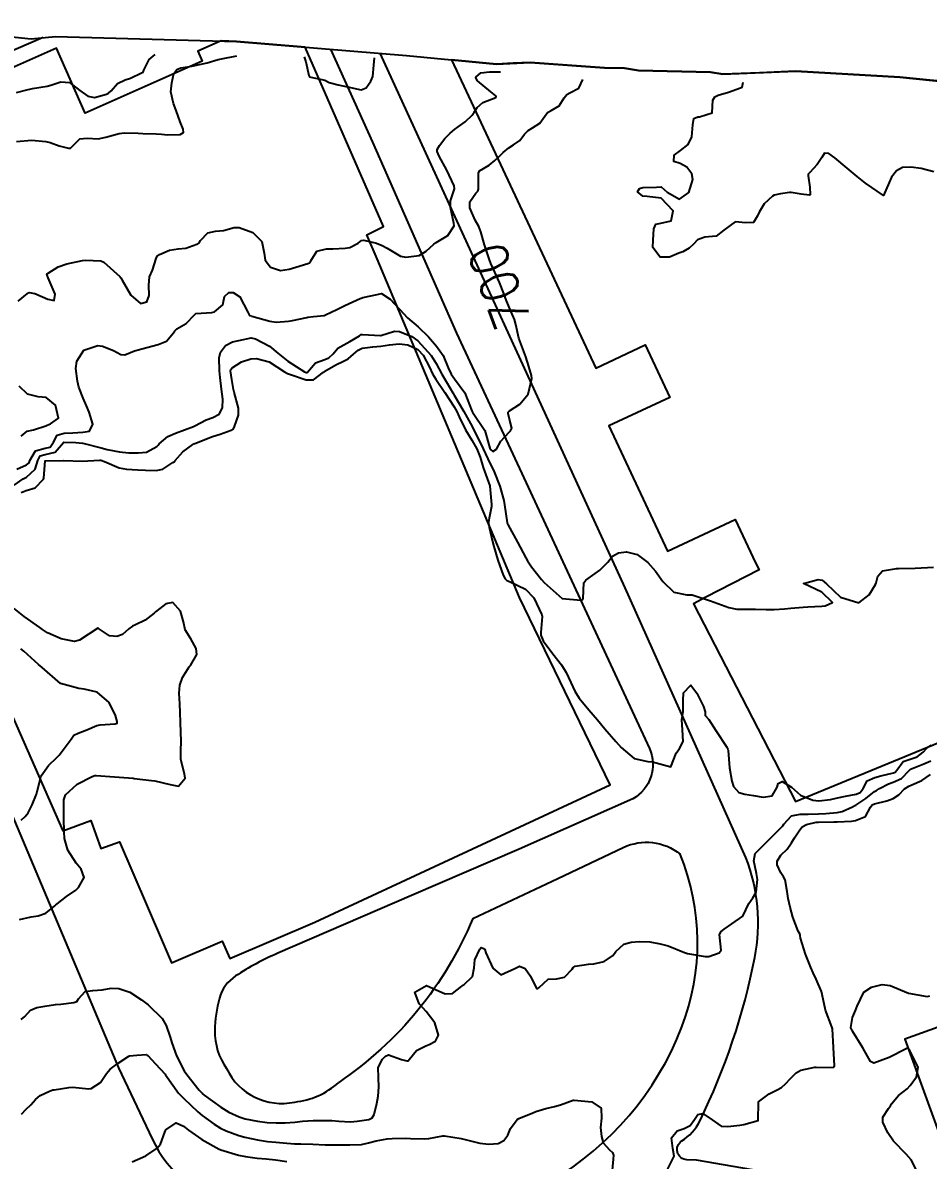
# Model space of a CAD drawing. Header units: metres. Extents: x 286371 to 293043, y 7462578 to 7466404.
# Drawn here: x 289460.3 to 289558, y 7464753.4 to 7464876.2 of the extents above; entities that cross this region are included whole.
import ezdxf
from ezdxf.enums import TextEntityAlignment as Align

# ---------------------------------------------------------------- set-up
doc = ezdxf.new("R2010")
doc.units = ezdxf.units.M
doc.header["$MEASUREMENT"] = 0
for name, color, linetype in [('Area', 45, 'Continuous'), ('Cotas', 45, 'Continuous'), ('Curvas de Nivel 1m', 11, 'Continuous'), ('Curvas de Nivel 5m', 15, 'Continuous'), ('Edificações', 30, 'Continuous'), ('Vias primárias', 230, 'Continuous')]:
    doc.layers.add(name, color=color, linetype=linetype)
doc.styles.add('Style-STANDARD', font='STANDARD.shx')

msp = doc.modelspace()

# ---------------------------------------------------------------- linework, layer by layer
at = {"layer": 'Area'}
msp.add_polyline3d([(289444.66, 7464876.16, 695.85), (289461.21, 7464874.42, 702.88), (289463.83, 7464874.68, 702.53), (289483.36, 7464874.15, 703.22), (289501.71, 7464872.64, 702.71), (289511.39, 7464871.69, 712.1), (289515.02, 7464871.88, 712.88), (289523.05, 7464871.28, 711.06), (289525.2, 7464871.27, 704.16), (289526.72, 7464871.01, 707.46), (289534.5, 7464870.83, 701.81), (289535.83, 7464870.6, 701), (289543.7, 7464870.92, 701.11), (289554.91, 7464870.3, 705.77), (289568.63, 7464868.9, 711.43)], dxfattribs=at)
at = {"layer": 'Curvas de Nivel 1m', "flags": 128}
for points, elevation in [([(289459.62, 7464863.33), (289461.25, 7464863.5), (289462.8, 7464863.35), (289463.25, 7464863.25), (289464.25, 7464862.88), (289465.24, 7464862.63), (289465.46, 7464862.64), (289465.68, 7464862.86), (289466.46, 7464863.64), (289467.26, 7464863.69), (289468.43, 7464863.65), (289469.26, 7464863.81), (289470.69, 7464864.21), (289471.27, 7464864.28), (289472.75, 7464864.24), (289473.27, 7464864.21), (289474.71, 7464864.16), (289475.27, 7464864.12), (289475.9, 7464864.07), (289477.27, 7464864.09), (289477.65, 7464864.3), (289477.6, 7464864.68), (289477.29, 7464865.48), (289476.84, 7464866.69), (289476.55, 7464867.46), (289476.28, 7464868.7), (289476.37, 7464869.68), (289476.6, 7464870.7), (289476.93, 7464871.13), (289477.37, 7464871.3), (289478.55, 7464871.49), (289479.38, 7464871.66), (289480.18, 7464871.84), (289481.39, 7464872.18), (289481.73, 7464872.27), (289483.39, 7464872.59)], 698), ([(289459.63, 7464868.65), (289460.76, 7464868.93), (289461.22, 7464869.04), (289461.34, 7464869.05), (289462.94, 7464869.3), (289463.34, 7464869.42), (289464.42, 7464869.8), (289465.35, 7464869.7), (289466.46, 7464868.85), (289467.33, 7464868.23), (289468.04, 7464868.11), (289469.33, 7464868.44), (289469.57, 7464868.56), (289469.85, 7464868.8), (289470.54, 7464869.59), (289471.35, 7464870), (289471.94, 7464870.18), (289473.13, 7464870.75), (289473.28, 7464870.84), (289473.37, 7464871.03), (289473.94, 7464872.19), (289474.59, 7464872.72)], 697), ([(289490.67, 7464872.47), (289490.85, 7464871.94), (289491.16, 7464870.47), (289491.23, 7464870.33), (289491.36, 7464870.28), (289492.87, 7464869.96), (289493.35, 7464869.7), (289494.32, 7464869.45), (289495.35, 7464869.26), (289496.81, 7464868.92), (289497.35, 7464869.13), (289497.86, 7464869.86), (289498.07, 7464870.36), (289498.16, 7464871.59), (289498.25, 7464872.36)], 698), ([(289459.81, 7464846.13), (289460.81, 7464846.94), (289460.91, 7464847.03), (289461.01, 7464847.07), (289461.59, 7464846.93), (289463, 7464846.35), (289463.71, 7464846.18), (289463.79, 7464846.89), (289463.03, 7464848.63), (289462.93, 7464848.91), (289462.92, 7464849.02), (289463.04, 7464849.14), (289464.13, 7464849.81), (289465.05, 7464850.14), (289466.74, 7464850.52), (289467.06, 7464850.55), (289468.73, 7464850.48), (289469.06, 7464850.34), (289470.77, 7464848.78), (289470.9, 7464848.64), (289471.03, 7464848.4), (289471.96, 7464846.76), (289472.99, 7464845.85), (289473.69, 7464846.04), (289473.95, 7464846.73), (289473.9, 7464847.85), (289473.99, 7464848.73), (289474.29, 7464849.48), (289474.68, 7464850.72), (289474.82, 7464850.97), (289475.07, 7464851.15), (289476.15, 7464851.63), (289477.08, 7464851.75), (289477.91, 7464851.84), (289479.09, 7464852.28), (289479.32, 7464852.42), (289479.47, 7464852.65), (289480.25, 7464853.5), (289481.11, 7464853.68), (289481.97, 7464853.76), (289483.12, 7464854.06), (289483.64, 7464854.07), (289485.11, 7464853.51), (289486.08, 7464852.55), (289486.33, 7464851.29), (289486.46, 7464850.54), (289487.04, 7464849.77), (289488.12, 7464849.44), (289489.04, 7464849.56), (289489.76, 7464849.78), (289491.05, 7464850.18), (289491.25, 7464850.27), (289491.37, 7464850.47), (289492.01, 7464851.52), (289493.07, 7464851.76), (289493.76, 7464851.75), (289495.08, 7464851.84), (289495.57, 7464851.91), (289496.5, 7464852.39), (289496.83, 7464852.65), (289497.09, 7464852.69), (289498.45, 7464852.36), (289499.08, 7464852.12), (289499.6, 7464851.83), (289501.06, 7464850.98), (289501.61, 7464850.86), (289503.07, 7464851.06), (289503.82, 7464851.52), (289504.66, 7464852.26), (289504.89, 7464852.45), (289505.09, 7464852.57), (289506.14, 7464853.2), (289506.82, 7464854.23), (289506.81, 7464854.53), (289506.46, 7464856.23), (289506.46, 7464856.93), (289506.89, 7464858.23), (289506.83, 7464858.58), (289506.03, 7464860.24), (289505.23, 7464861.78), (289505.02, 7464862.26), (289505.01, 7464862.48), (289505.24, 7464862.9), (289505.84, 7464863.66), (289506.4, 7464864.24), (289506.86, 7464864.64), (289507.27, 7464864.93), (289508.03, 7464865.46), (289508.79, 7464866.2), (289508.99, 7464866.51), (289509.31, 7464867.02), (289509.94, 7464867.57), (289511.32, 7464868.11), (289511.36, 7464868.13), (289511.38, 7464868.16), (289511.33, 7464868.26), (289510.79, 7464868.72), (289509.36, 7464869.89), (289509.16, 7464870.2), (289509.16, 7464870.3), (289509.73, 7464870.74), (289510.66, 7464870.85), (289511.85, 7464870.86)], 699), ([(289558.56, 7464860.08), (289557.21, 7464860.43), (289556.11, 7464860.59), (289555.21, 7464860.53), (289554.54, 7464860.18), (289554.01, 7464859.51), (289553.77, 7464858.93), (289553.16, 7464857.52), (289551.19, 7464858.84), (289550.3, 7464859.57), (289549.22, 7464860.48), (289547.88, 7464861.6), (289547.24, 7464862.06), (289546.77, 7464862.09), (289546.48, 7464861.63), (289545.98, 7464860.87), (289545.21, 7464860.01), (289545.02, 7464859.83), (289545.01, 7464859.65), (289545.19, 7464858.41), (289545.25, 7464857.64), (289545.24, 7464857.58), (289545.17, 7464857.55), (289544.28, 7464857.66), (289543.18, 7464857.85), (289542.99, 7464857.86), (289542.05, 7464857.69), (289541.34, 7464857.54), (289541.17, 7464857.46), (289540.27, 7464856.61), (289539.73, 7464855.73), (289539.55, 7464855.31), (289539.13, 7464854.61), (289538.29, 7464854.58), (289537.13, 7464854.67), (289535.94, 7464853.79), (289535.1, 7464853.14), (289533.89, 7464853.04), (289533.1, 7464852.74), (289532.67, 7464852.26), (289532.18, 7464851.85), (289531.49, 7464851.44), (289531.08, 7464851.28), (289530.07, 7464850.88), (289529.07, 7464850.87), (289528.27, 7464851.91), (289528.29, 7464852.71), (289528.36, 7464853.91), (289528.59, 7464854.43), (289529.12, 7464854.53), (289530.23, 7464854.77), (289530.47, 7464855.87), (289529.16, 7464857.23), (289527.67, 7464857.42), (289527.17, 7464857.45), (289526.62, 7464857.93), (289526.84, 7464858.27), (289527.18, 7464858.38), (289528.66, 7464858.42), (289529.18, 7464858.46), (289529.83, 7464857.88), (289531.16, 7464857.11), (289532.15, 7464857.84), (289532.59, 7464859.23), (289532.48, 7464859.84), (289531.95, 7464860.58), (289531.22, 7464860.97), (289530.52, 7464861.17), (289530.57, 7464861.87), (289531.24, 7464862.36), (289532.09, 7464863.01), (289532.46, 7464863.84), (289532.58, 7464865.13), (289532.68, 7464865.83), (289533.12, 7464866), (289533.3, 7464866.02), (289534.65, 7464866.45), (289534.75, 7464867.8), (289534.96, 7464868.17), (289535.33, 7464868.36), (289536.43, 7464868.68), (289537.34, 7464869), (289537.89, 7464869.21), (289538.02, 7464869.75)], 701), ([(289459.37, 7464826.27), (289460.36, 7464826.94), (289460.57, 7464827.06), (289460.7, 7464827.13), (289461.63, 7464828), (289461.92, 7464828.92), (289462.2, 7464829.44), (289462.73, 7464829.59), (289463.79, 7464829.84), (289464.69, 7464830.88), (289464.72, 7464830.91), (289464.75, 7464830.92), (289466.02, 7464830.86), (289466.75, 7464830.81), (289466.8, 7464830.8), (289468.75, 7464830.3), (289469.42, 7464830.13), (289470.74, 7464829.85), (289471.76, 7464829.75), (289472.74, 7464829.74), (289473.64, 7464829.84), (289474.75, 7464830.43), (289474.9, 7464830.57), (289475.03, 7464830.72), (289475.95, 7464831.52), (289476.77, 7464831.87), (289478.71, 7464832.59), (289478.78, 7464832.62), (289478.86, 7464832.65), (289480.1, 7464833.33), (289480.8, 7464833.56), (289481.48, 7464833.94), (289481.86, 7464834.61), (289481.9, 7464835.54), (289481.75, 7464836.61), (289481.61, 7464837.87), (289481.53, 7464838.61), (289481.5, 7464840.01), (289481.64, 7464840.61), (289482.18, 7464841.34), (289482.92, 7464841.72), (289483.62, 7464841.89), (289484.93, 7464842.15), (289485.42, 7464842.07), (289486.91, 7464841.25), (289487.82, 7464840.52), (289488.89, 7464839.65), (289490.71, 7464838.48), (289490.87, 7464838.41), (289490.94, 7464838.41), (289491.01, 7464838.47), (289491.89, 7464839.46), (289492.9, 7464839.84), (289493.32, 7464840.01), (289493.79, 7464840.43), (289494.29, 7464841.04), (289494.92, 7464841.41), (289495.58, 7464841.75), (289496.64, 7464842.39), (289496.82, 7464842.51), (289496.94, 7464842.54), (289498.88, 7464842.41), (289498.93, 7464842.41), (289500.39, 7464842.89), (289500.94, 7464842.84), (289502.27, 7464842.3), (289502.93, 7464841.85), (289504.35, 7464840.27), (289504.89, 7464839.41), (289505.52, 7464838.25), (289506.43, 7464836.66), (289506.69, 7464836.24), (289506.84, 7464835.99), (289507.89, 7464834.22), (289508.78, 7464832.58), (289508.97, 7464832.2), (289509.17, 7464831.79), (289509.95, 7464830.19), (289510.72, 7464828.58), (289510.93, 7464828.17), (289511.16, 7464827.72), (289511.78, 7464826.16), (289512.21, 7464824.6), (289512.28, 7464824.15), (289512.56, 7464822.21), (289512.57, 7464822.15), (289512.62, 7464822.01), (289513.68, 7464820.13), (289514.57, 7464818.43), (289514.75, 7464818.11), (289515.19, 7464817.47), (289516.24, 7464816.09), (289516.53, 7464815.78), (289518.5, 7464814.05), (289520.5, 7464813.85), (289520.64, 7464813.89), (289520.75, 7464814.02), (289520.83, 7464815.72), (289521.04, 7464816.02), (289522.55, 7464817.11), (289523.41, 7464817.97), (289523.92, 7464818.62), (289524.58, 7464818.95), (289525.44, 7464819.09), (289526.58, 7464818.79), (289527.74, 7464817.91), (289528.55, 7464817), (289529.36, 7464815.88), (289530.52, 7464814.71), (289531.94, 7464814.42), (289532.51, 7464814.42), (289534.49, 7464813.8), (289536.48, 7464813.05), (289537.34, 7464812.9), (289538.48, 7464812.89), (289539.34, 7464812.87), (289540.48, 7464812.86), (289541.34, 7464812.84), (289542.48, 7464812.91), (289543.16, 7464812.99), (289544.49, 7464813.11), (289545, 7464813.14), (289546.49, 7464813.2), (289546.86, 7464813.24), (289547.64, 7464813.61), (289546.51, 7464814.72), (289544.52, 7464815.65), (289546.09, 7464816.07), (289546.53, 7464816.03), (289547, 7464815.62), (289548.5, 7464814.17), (289550.49, 7464813.56), (289551.61, 7464814.44), (289552.27, 7464815.54), (289552.34, 7464815.73), (289552.54, 7464816.45), (289553.04, 7464817.04), (289554.55, 7464817.27), (289554.78, 7464817.27), (289556.55, 7464817.3), (289558.55, 7464817.43)], 701), ([(289460.15, 7464825.47), (289460.68, 7464825.7), (289461.63, 7464825.97), (289462.56, 7464826.91), (289462.58, 7464827.02), (289462.71, 7464828.9), (289464.69, 7464828.91), (289464.72, 7464828.91), (289466.72, 7464828.84), (289468.57, 7464828.97), (289468.73, 7464828.95), (289469.13, 7464828.81), (289470.71, 7464828.12), (289471.51, 7464827.98), (289472.71, 7464827.93), (289473.55, 7464827.9), (289474.71, 7464827.86), (289475.43, 7464827.99), (289476.5, 7464828.7), (289476.62, 7464828.8), (289476.73, 7464828.94), (289477.56, 7464829.86), (289478.64, 7464830.67), (289478.75, 7464830.72), (289478.86, 7464830.77), (289480.77, 7464831.5), (289481.61, 7464831.78), (289482.78, 7464832.2), (289483.02, 7464832.35), (289483.16, 7464832.59), (289483.57, 7464833.82), (289483.57, 7464834.58), (289483.12, 7464836.31), (289483.05, 7464836.59), (289482.86, 7464837.66), (289482.73, 7464838.6), (289482.74, 7464838.73), (289482.88, 7464838.94), (289483.91, 7464839.56), (289484.89, 7464839.88), (289485.52, 7464839.93), (289486.89, 7464839.56), (289488.55, 7464838.51), (289488.87, 7464838.32), (289489.17, 7464838.2), (289490.86, 7464837.63), (289491.68, 7464837.64), (289492.74, 7464838.45), (289492.81, 7464838.51), (289492.88, 7464838.55), (289494.06, 7464839.25), (289494.89, 7464839.66), (289495.41, 7464839.89), (289495.98, 7464840.4), (289496.47, 7464840.84), (289496.91, 7464841.03), (289498.08, 7464841.2), (289498.92, 7464841.26), (289499.86, 7464841.4), (289500.92, 7464841.52), (289501.83, 7464841.4), (289502.91, 7464840.9), (289503.5, 7464840.29), (289504.17, 7464838.99), (289504.5, 7464838.27), (289504.87, 7464837.7), (289505.83, 7464836.25), (289506.82, 7464834.71), (289507.11, 7464834.23), (289507.38, 7464833.65), (289508.06, 7464832.22), (289508.76, 7464831.13), (289509.3, 7464830.2), (289509.65, 7464829.27), (289509.96, 7464828.19), (289510.68, 7464826.2), (289510.7, 7464826.17), (289510.86, 7464824.17), (289510.86, 7464823.96), (289510.63, 7464822.71), (289510.54, 7464822.26), (289510.54, 7464822.18), (289510.62, 7464821.73), (289510.97, 7464820.17), (289511.11, 7464819.65), (289511.56, 7464818.16), (289512.13, 7464816.56), (289512.33, 7464816.15), (289512.53, 7464815.97), (289512.81, 7464815.86), (289514.52, 7464815.03), (289515.42, 7464814.1), (289516.31, 7464812.26), (289516.34, 7464812.09), (289516.17, 7464810.36), (289516.19, 7464810.09), (289516.43, 7464809.47), (289517.48, 7464808.07), (289518.4, 7464806.89), (289518.91, 7464806.05), (289519.43, 7464804.97), (289519.85, 7464804.03), (289520.33, 7464803.27), (289521.37, 7464802.01), (289522.3, 7464800.93), (289523.09, 7464799.98), (289524.26, 7464798.62), (289524.85, 7464797.96), (289526.24, 7464796.76), (289527.71, 7464796.44), (289528.23, 7464796.41), (289530.22, 7464795.87), (289530.77, 7464797.35), (289531.14, 7464797.86), (289531.52, 7464798.6), (289531.46, 7464799.86), (289531.4, 7464800.95), (289531.52, 7464801.85), (289531.53, 7464803.05), (289531.57, 7464803.85), (289532.36, 7464804.68), (289533, 7464803.82), (289533.74, 7464802.4), (289533.92, 7464801.81), (289533.91, 7464801.41), (289534.3, 7464801), (289535.07, 7464799.79), (289536.26, 7464797.99), (289536.37, 7464797.77), (289536.4, 7464797.62), (289536.54, 7464795.77), (289536.77, 7464794.34), (289536.96, 7464793.77), (289537.53, 7464793.1), (289538.18, 7464792.93), (289539.11, 7464792.8), (289540.18, 7464792.59), (289541.14, 7464792.74), (289541.68, 7464793.69), (289541.8, 7464794.09), (289542.2, 7464794.28), (289543.21, 7464793.67), (289544.18, 7464792.82), (289545.54, 7464792.27), (289546.17, 7464792.21), (289547.42, 7464792.36), (289548.18, 7464792.52), (289549.05, 7464792.71), (289550.18, 7464792.91), (289550.63, 7464793.12), (289550.96, 7464793.55), (289551.39, 7464794.37), (289552.21, 7464794.74), (289552.85, 7464794.89), (289554.22, 7464795.23), (289554.42, 7464795.31), (289554.57, 7464795.5), (289555.27, 7464796.46), (289556.24, 7464796.78), (289556.77, 7464796.94), (289557.44, 7464797.46), (289557.82, 7464797.89), (289558.27, 7464798.21)], 702), ([(289460.14, 7464831.57), (289460.77, 7464832.1), (289461.45, 7464832.25), (289462.78, 7464832.65), (289462.95, 7464832.73), (289463.31, 7464832.9), (289464.16, 7464833.51), (289463.82, 7464834.89), (289462.83, 7464835.71), (289461.95, 7464835.79), (289460.83, 7464836.09), (289459.91, 7464836.95)], 699), ([(289459.97, 7464779.39), (289461.2, 7464779.7), (289461.98, 7464779.8), (289462.81, 7464780.08), (289463.78, 7464780.89), (289463.88, 7464781), (289464, 7464781.11), (289465.01, 7464781.87), (289466.02, 7464782.57), (289466.17, 7464782.7), (289466.32, 7464782.85), (289466.94, 7464783.95), (289466.62, 7464784.85), (289466.06, 7464785.48), (289465.15, 7464786.87), (289464.82, 7464788.15), (289464.78, 7464788.87), (289464.74, 7464790.27), (289464.72, 7464790.88), (289464.72, 7464792.32), (289464.93, 7464792.87), (289466.19, 7464794.01), (289467.78, 7464794.82), (289468.09, 7464794.93), (289468.21, 7464794.95), (289470.2, 7464794.78), (289472.2, 7464794.64), (289472.33, 7464794.63), (289474.2, 7464794.4), (289474.56, 7464794.36), (289476.19, 7464793.97), (289477.09, 7464793.79), (289477.84, 7464794.67), (289477.76, 7464795.13), (289477.36, 7464796.68), (289477.35, 7464797.57), (289477.4, 7464798.68), (289477.37, 7464799.59), (289477.33, 7464800.68), (289477.28, 7464801.71), (289477.23, 7464802.68), (289477.18, 7464803.84), (289477.23, 7464804.68), (289477.52, 7464805.52), (289478.25, 7464806.67), (289478.31, 7464806.74), (289478.39, 7464806.82), (289479.07, 7464807.99), (289479.02, 7464808.66), (289478.43, 7464809.68), (289477.83, 7464810.67), (289477.63, 7464811.51), (289477.33, 7464812.68), (289476.5, 7464813.61), (289475.74, 7464813.46), (289474.77, 7464812.72), (289474.61, 7464812.59), (289474.48, 7464812.47), (289473.51, 7464811.69), (289472.46, 7464811.19), (289472.15, 7464811.07), (289471.74, 7464810.77), (289471.05, 7464810.17), (289470.44, 7464809.95), (289469.65, 7464810), (289468.49, 7464810.81), (289468.45, 7464810.83), (289468.44, 7464810.83), (289468.41, 7464810.82), (289466.43, 7464809.54), (289465.88, 7464809.4), (289464.44, 7464809.7), (289462.99, 7464810.35), (289462.45, 7464810.7), (289462.14, 7464810.91), (289460.47, 7464812.1), (289459.39, 7464812.95)], 702), ([(289460.13, 7464790.12), (289460.55, 7464790.52), (289460.88, 7464790.93), (289461.32, 7464791.77), (289461.78, 7464792.92), (289461.87, 7464793.22), (289462.2, 7464794.49), (289462.27, 7464794.85), (289462.29, 7464794.91), (289463.09, 7464796.03), (289463.98, 7464796.89), (289464.24, 7464797.14), (289465.51, 7464798.86), (289465.82, 7464799.3), (289466.27, 7464799.52), (289467.23, 7464799.88), (289468.29, 7464800.34), (289468.67, 7464800.42), (289470.29, 7464800.52), (289470.48, 7464800.59), (289470.49, 7464800.78), (289470.3, 7464801.4), (289469.61, 7464802.8), (289468.34, 7464803.94), (289466.93, 7464804.25), (289466.35, 7464804.33), (289464.36, 7464804.87), (289462.39, 7464806.58), (289462.02, 7464806.91), (289460.42, 7464808.34), (289460.09, 7464808.61)], 701), ([(289460.15, 7464768.6), (289460.52, 7464768.93), (289461.13, 7464769.62), (289461.83, 7464769.91), (289462.67, 7464770.06), (289463.83, 7464770.22), (289464.43, 7464770.28), (289465.83, 7464770.46), (289466.12, 7464770.56), (289466.3, 7464770.85), (289467.05, 7464771.64), (289467.85, 7464771.75), (289468.86, 7464771.8), (289469.85, 7464771.98), (289470.66, 7464771.97), (289471.85, 7464771.55), (289473.1, 7464770.75), (289473.83, 7464770.18), (289475.35, 7464768.71), (289475.79, 7464767.97), (289476.21, 7464766.7), (289476.37, 7464766.09), (289476.89, 7464764.69), (289477.72, 7464763.07), (289477.99, 7464762.67), (289479.35, 7464760.99), (289479.64, 7464760.65), (289479.68, 7464760.6), (289479.87, 7464760.45), (289481.66, 7464759.14), (289482.54, 7464758.6), (289483.65, 7464758.1), (289484.31, 7464757.91), (289485.64, 7464757.66), (289486.67, 7464757.51), (289487.64, 7464757.45), (289488.62, 7464757.48), (289489.64, 7464757.55), (289490.48, 7464757.63), (289491.64, 7464757.71), (289492.36, 7464757.73), (289493.64, 7464757.72), (289494.4, 7464757.65), (289495.64, 7464757.59), (289496.37, 7464757.66), (289497.65, 7464757.84), (289498.01, 7464757.99), (289498.22, 7464758.36), (289498.48, 7464759.54), (289498.64, 7464760.35), (289498.71, 7464761.33), (289498.66, 7464762.35), (289498.65, 7464763.43), (289499.1, 7464764.34), (289499.42, 7464764.67), (289499.75, 7464764.79), (289501.17, 7464764.31), (289501.74, 7464764.15), (289501.87, 7464764.17), (289501.98, 7464764.3), (289502.78, 7464765.27), (289503.77, 7464765.79), (289504.13, 7464765.91), (289504.81, 7464766.26), (289505.13, 7464766.91), (289504.76, 7464768.26), (289503.82, 7464769.49), (289503.06, 7464770.29), (289502.59, 7464771.56), (289503.86, 7464772.27), (289505.85, 7464771.37), (289506.67, 7464771.41), (289507.67, 7464772.22), (289507.78, 7464772.31), (289507.87, 7464772.35), (289508.83, 7464773.25), (289508.98, 7464774.2), (289509.07, 7464775.04), (289509.6, 7464776.19), (289509.74, 7464776.38), (289509.93, 7464776.32), (289510.01, 7464776.27), (289510.14, 7464776.18), (289510.27, 7464775.82), (289511, 7464774.17), (289511.88, 7464773.45), (289513.37, 7464774.12), (289513.9, 7464774.37), (289514.5, 7464774.11), (289515.08, 7464773.3), (289515.63, 7464772.09), (289515.72, 7464771.95), (289515.86, 7464771.96), (289516.01, 7464772.08), (289516.99, 7464772.95), (289517.88, 7464772.99), (289518.74, 7464773.19), (289519.56, 7464774.03), (289519.68, 7464774.24), (289519.9, 7464774.37), (289521.33, 7464774.58), (289521.9, 7464774.61), (289523.03, 7464774.86), (289523.92, 7464775.49), (289524.14, 7464775.74), (289524.29, 7464775.96), (289525.13, 7464776.76), (289525.94, 7464776.97), (289526.83, 7464777.04), (289527.94, 7464776.98), (289529.05, 7464776.77), (289529.93, 7464776.58), (289531.68, 7464775.85), (289531.91, 7464775.76), (289532.02, 7464775.73), (289533.91, 7464775.42), (289534.29, 7464775.42), (289535.42, 7464775.79), (289535.63, 7464776.08), (289535.44, 7464777.79), (289535.62, 7464778.12), (289535.96, 7464778.36), (289536.8, 7464778.94), (289537.97, 7464779.75), (289538.62, 7464781.13), (289539.07, 7464781.74), (289539.4, 7464782.35), (289539.55, 7464783.73), (289539.44, 7464784.35), (289539.15, 7464785.74), (289539.31, 7464786.51), (289540.1, 7464787.33), (289540.48, 7464787.72), (289542.13, 7464789.36), (289542.29, 7464789.52), (289542.38, 7464789.68), (289543.21, 7464790.6), (289544.15, 7464790.76), (289545.02, 7464790.77), (289546.15, 7464790.81), (289546.93, 7464790.84), (289548.15, 7464790.95), (289548.69, 7464791.06), (289549.8, 7464791.57), (289550.04, 7464791.69), (289550.17, 7464791.75), (289551.25, 7464792.47), (289552.19, 7464793.2), (289552.39, 7464793.33), (289552.7, 7464793.53), (289553.67, 7464794.05), (289554.2, 7464794.23), (289555.07, 7464794.63), (289555.93, 7464795.48), (289556.07, 7464795.63), (289556.23, 7464795.7), (289557.5, 7464796.19), (289558.24, 7464796.53)], 703), ([(289529.55, 7464751.87), (289530.58, 7464753.86), (289530.41, 7464754.68), (289530.29, 7464755.86), (289530.89, 7464756.59), (289531.63, 7464756.86), (289532.3, 7464757.17), (289532.76, 7464757.83), (289533.12, 7464758.35), (289533.65, 7464758.46), (289534.65, 7464757.8), (289535.63, 7464757.1), (289536.35, 7464757.06), (289537.64, 7464757.23), (289538.09, 7464757.29), (289539.64, 7464757.72), (289539.67, 7464759.72), (289540.81, 7464760.59), (289541.69, 7464761.03), (289542.13, 7464761.26), (289542.56, 7464761.68), (289543.13, 7464762.26), (289543.72, 7464762.85), (289544.23, 7464763.16), (289545.73, 7464763.46), (289545.89, 7464763.47), (289547.73, 7464763.42), (289547.84, 7464763.5), (289547.85, 7464763.6), (289547.76, 7464765.6), (289547.66, 7464767.61), (289547.59, 7464767.82), (289546.88, 7464769.62), (289546.64, 7464770.82), (289546.45, 7464771.63), (289545.87, 7464772.95), (289545.55, 7464773.64), (289545.31, 7464774.22), (289544.75, 7464775.65), (289544.21, 7464777.4), (289544.17, 7464777.66), (289544.13, 7464777.85), (289543.95, 7464778.14), (289543.35, 7464779.67), (289543.07, 7464780.75), (289542.85, 7464781.68), (289542.75, 7464782.42), (289542.55, 7464783.68), (289542.37, 7464784.01), (289542.06, 7464784.44), (289541.67, 7464785.29), (289541.68, 7464785.69), (289542.08, 7464786.36), (289542.76, 7464787.01), (289543.21, 7464787.67), (289543.55, 7464788.22), (289544.13, 7464789.09), (289544.37, 7464789.41), (289544.84, 7464789.64), (289545.87, 7464789.89), (289546.14, 7464789.91), (289547.8, 7464789.94), (289548.14, 7464789.94), (289549.68, 7464790.03), (289550.14, 7464790.09), (289551.19, 7464790.5), (289551.73, 7464791.54), (289551.93, 7464791.78), (289552.17, 7464791.89), (289553.5, 7464792.19), (289554.18, 7464792.46), (289554.81, 7464792.87), (289555.42, 7464793.49), (289555.88, 7464793.8), (289556.2, 7464793.94), (289557.27, 7464794.4), (289558.22, 7464795.04)], 704), ([(289460.18, 7464758.41), (289460.68, 7464758.93), (289461.17, 7464759.41), (289461.67, 7464759.98), (289462.18, 7464760.4), (289463.19, 7464760.89), (289463.56, 7464761.01), (289463.69, 7464761.04), (289465.26, 7464761.29), (289465.69, 7464761.31), (289467.38, 7464761.14), (289467.69, 7464761.17), (289468.7, 7464761.81), (289469.35, 7464762.8), (289469.5, 7464763.02), (289469.72, 7464763.24), (289470.59, 7464763.92), (289471.74, 7464764.67), (289471.81, 7464764.69), (289472.6, 7464764.75), (289473.66, 7464764.82), (289473.74, 7464764.78), (289473.79, 7464764.73), (289474.63, 7464763.82), (289475.67, 7464762.71), (289475.71, 7464762.64), (289477.11, 7464760.68), (289477.68, 7464760.08), (289479.19, 7464758.65), (289479.65, 7464758.25), (289480.94, 7464757.32), (289481.63, 7464756.89), (289482.23, 7464756.61), (289483.62, 7464756.11), (289484.27, 7464755.92), (289485.61, 7464755.62), (289486.7, 7464755.45), (289487.61, 7464755.37), (289488.4, 7464755.3), (289489.6, 7464755.2), (289490.31, 7464755.19), (289491.6, 7464755.18), (289492.94, 7464755.1), (289493.6, 7464755.08), (289494.92, 7464755.09), (289495.6, 7464755.08), (289496.83, 7464755.14), (289497.6, 7464755.3), (289498.44, 7464755.52), (289499.61, 7464755.74), (289500.15, 7464755.78), (289501.61, 7464755.8), (289502.13, 7464755.77), (289503.61, 7464755.73), (289504.1, 7464755.77), (289505.61, 7464756.06), (289505.78, 7464756.07), (289507.61, 7464755.77), (289508.18, 7464755.63), (289509.6, 7464755.28), (289510.59, 7464755.18), (289511.6, 7464755.25), (289512.2, 7464755.55), (289512.61, 7464756.14), (289512.92, 7464756.84), (289513.64, 7464757.83), (289513.81, 7464757.95), (289514.24, 7464758.12), (289515.24, 7464758.52), (289515.65, 7464758.69), (289516.72, 7464759.01), (289517.66, 7464759.23), (289518.3, 7464759.42), (289519.67, 7464759.9), (289519.78, 7464759.92), (289521.67, 7464759.73), (289522.71, 7464759.03), (289522.74, 7464757.98), (289522.61, 7464756.96), (289522.72, 7464755.99), (289522.92, 7464755.3), (289523.59, 7464754.56), (289523.9, 7464754.28), (289524.02, 7464753.97), (289523.98, 7464753.56), (289523.84, 7464751.97)], 704)]:
    msp.add_lwpolyline(points, dxfattribs=dict(at, elevation=elevation))
at = {"layer": 'Curvas de Nivel 5m', "flags": 128}
for points, elevation in [([(289459.68, 7464827.98), (289460.72, 7464828.45), (289460.98, 7464828.67), (289461.08, 7464828.93), (289461.69, 7464829.97), (289462.74, 7464830.26), (289463.26, 7464830.38), (289463.62, 7464830.89), (289464, 7464831.65), (289464.77, 7464831.89), (289465.71, 7464831.92), (289466.77, 7464831.97), (289467.51, 7464832.1), (289467.86, 7464832.83), (289467.48, 7464834.16), (289467.19, 7464834.84), (289466.83, 7464835.64), (289466.37, 7464836.85), (289466.2, 7464837.5), (289466.03, 7464838.86), (289466.12, 7464839.63), (289466.9, 7464840.84), (289468.4, 7464841.34), (289468.91, 7464841.28), (289470.08, 7464840.8), (289470.9, 7464840.36), (289471.33, 7464840.34), (289472.37, 7464840.76), (289472.91, 7464840.92), (289473.15, 7464840.99), (289474.91, 7464841.43), (289475.81, 7464841.82), (289476.56, 7464842.69), (289476.71, 7464842.92), (289476.94, 7464843.14), (289477.92, 7464843.7), (289478.82, 7464844.66), (289478.89, 7464844.73), (289478.97, 7464844.78), (289480.69, 7464844.91), (289480.97, 7464844.96), (289481.88, 7464845.71), (289482.08, 7464846.61), (289482.53, 7464847.07), (289483, 7464847.06), (289483.71, 7464846.58), (289484.6, 7464844.94), (289484.76, 7464844.57), (289484.96, 7464844.52), (289485.02, 7464844.5), (289486.96, 7464843.95), (289487.63, 7464843.84), (289488.96, 7464843.97), (289489.4, 7464844.05), (289490.96, 7464844.37), (289491.05, 7464844.39), (289491.65, 7464844.46), (289492.82, 7464844.59), (289492.97, 7464844.64), (289494.18, 7464845.23), (289494.98, 7464845.61), (289495.53, 7464845.86), (289496.69, 7464846.39), (289496.9, 7464846.49), (289497, 7464846.51), (289498.52, 7464846.84), (289499, 7464846.94), (289499.93, 7464846.34), (289500.98, 7464845.23), (289501.82, 7464844.31), (289502.95, 7464843.35), (289504.07, 7464842.28), (289504.92, 7464841.27), (289505.64, 7464840.25), (289506.19, 7464838.94), (289506.52, 7464838.24), (289506.87, 7464837.74), (289508, 7464836.22), (289508.75, 7464834.27), (289508.78, 7464834.2), (289508.81, 7464834.15), (289510.15, 7464832.18), (289510.67, 7464830.25), (289510.7, 7464830.18), (289510.74, 7464830.11), (289511.02, 7464829.89), (289511.39, 7464830.16), (289511.88, 7464831.03), (289512.77, 7464832), (289512.9, 7464832.14), (289513.04, 7464832.4), (289512.79, 7464833.38), (289512.66, 7464834), (289512.68, 7464834.14), (289512.81, 7464834.3), (289513.92, 7464835.02), (289514.83, 7464836.1), (289515.21, 7464837.76), (289515.17, 7464838.1), (289514.89, 7464839.06), (289514.56, 7464840.11), (289514.34, 7464840.68), (289513.81, 7464842.12), (289513.48, 7464843.6), (289513.35, 7464844.13), (289512.98, 7464844.98), (289512.48, 7464846.14), (289512.2, 7464846.95), (289511.73, 7464848.15), (289511.05, 7464849.63), (289510.81, 7464850.17), (289510.66, 7464850.57), (289510.1, 7464852.18), (289509.7, 7464853.59), (289509.5, 7464854.19), (289509.12, 7464854.85), (289508.52, 7464856.2), (289508.53, 7464856.83), (289509.17, 7464857.76), (289509.4, 7464857.97), (289509.48, 7464858.19), (289509.45, 7464859.94), (289509.58, 7464860.19), (289510.6, 7464860.79), (289511.22, 7464861.29), (289511.68, 7464861.71), (289512.14, 7464862.15), (289512.73, 7464862.65), (289513.25, 7464863), (289513.91, 7464863.46), (289514.42, 7464864.12), (289514.83, 7464864.55), (289515.27, 7464864.82), (289516.06, 7464865.31), (289516.6, 7464866.08), (289516.91, 7464866.47), (289517.3, 7464866.69), (289518.17, 7464867.2), (289518.72, 7464868.05), (289518.98, 7464868.4), (289519.33, 7464868.58), (289520.27, 7464869.1), (289520.73, 7464870.02)], 700), ([(289556.79, 7464752.23), (289556.13, 7464753.48), (289555.58, 7464754.08), (289554.24, 7464755.5), (289553.62, 7464756.37), (289553.09, 7464757.52), (289553.08, 7464758.09), (289553.67, 7464759), (289553.89, 7464759.29), (289554.02, 7464759.51), (289554.76, 7464760.43), (289555.7, 7464761.14), (289556.04, 7464761.48), (289556.69, 7464762.44), (289556.88, 7464763.46), (289555.97, 7464765.26), (289555.82, 7464765.47), (289555.76, 7464765.52), (289555.72, 7464765.52), (289555.66, 7464765.48), (289553.75, 7464764.5), (289552.11, 7464763.9), (289551.74, 7464764.09), (289550.93, 7464765.56), (289549.79, 7464767.35), (289549.66, 7464767.58), (289549.61, 7464767.76), (289549.81, 7464768.82), (289550.13, 7464769.57), (289550.31, 7464770.04), (289551.04, 7464771.55), (289551.86, 7464772.09), (289553.01, 7464772.38), (289553.87, 7464772.29), (289555.85, 7464771.47), (289557.85, 7464771.1), (289558.14, 7464771.15)], 705), ([(289472.09, 7464753.27), (289473.58, 7464753.91), (289474.79, 7464754.72), (289475.15, 7464755.17), (289475.62, 7464756.45), (289475.7, 7464756.63), (289475.74, 7464756.7), (289476.85, 7464757.47), (289477.63, 7464757.1), (289478.2, 7464756.67), (289479.61, 7464755.66), (289481.49, 7464754.62), (289481.59, 7464754.57), (289481.66, 7464754.55), (289483.58, 7464753.98), (289484.32, 7464753.84), (289485.58, 7464753.66), (289486.55, 7464753.57), (289487.58, 7464753.47), (289488.79, 7464753.29)], 705)]:
    msp.add_lwpolyline(points, dxfattribs=dict(at, elevation=elevation))
at = {"layer": 'Edificações'}
for points, elevation in [([(289457.75, 7464804.51), (289464.62, 7464788.97), (289467.63, 7464790.08), (289468.74, 7464787.06), (289470.73, 7464787.8), (289475.28, 7464777.24), (289476.36, 7464774.73), (289481.82, 7464777.08), (289482.64, 7464775.18), (289491.8, 7464779.12), (289501.61, 7464783.68), (289523.66, 7464793.92), (289513.88, 7464814.15), (289498.53, 7464850.67), (289497.43, 7464853.28), (289499.21, 7464854.17), (289490.78, 7464873.54), (289483.36, 7464874.15), (289481.7, 7464874.2), (289481.7, 7464874.2), (289479.18, 7464873.08), (289479.65, 7464872.01), (289467.03, 7464866.42), (289463.94, 7464873.42), (289452.58, 7464868.39)], 703.16), ([(289561.77, 7464869.6), (289554.91, 7464870.3), (289549.31, 7464870.61), (289543.7, 7464870.92), (289539.77, 7464870.76), (289535.83, 7464870.6), (289534.5, 7464870.83), (289526.72, 7464871.01), (289525.2, 7464871.27), (289523.05, 7464871.28), (289519.04, 7464871.58), (289515.02, 7464871.88), (289513.2, 7464871.79), (289511.39, 7464871.69), (289506.55, 7464872.17), (289506.55, 7464872.17), (289522.13, 7464838.89), (289527.45, 7464841.39), (289530.09, 7464835.74), (289523.51, 7464832.66), (289529.84, 7464819.13), (289537.15, 7464822.55), (289539.33, 7464817.88), (289539.72, 7464817.14), (289534, 7464814.17), (289532.65, 7464813.47), (289543.67, 7464792.12), (289557.9, 7464798), (289562.34, 7464799.83)], 707.41), ([(289573.42, 7464772.98), (289555.45, 7464766.48), (289560.11, 7464753.63)], 707.41)]:
    msp.add_lwpolyline(points, dxfattribs=dict(at, elevation=elevation))
at = {"layer": 'Vias primárias'}
for points, elevation in [([(289462.52, 7464874.55), (289450.82, 7464869.52), (289432, 7464861.97), (289429.89, 7464860.99, 0.487061), (289429.47, 7464859.13), (289452.18, 7464807.14), (289470.64, 7464763.41), (289474.25, 7464755.74, 0.244395), (289483.68, 7464748.57), (289496.13, 7464746.91, 0.346807), (289531.4, 7464767.82, 0.191388), (289531.21, 7464786.47)], 702.7), ([(289493.51, 7464873.31), (289498.02, 7464863.29), (289507.09, 7464842.65), (289514.62, 7464826.52), (289526.97, 7464799.87), (289527.89, 7464797.85, -0.389114), (289526.11, 7464792.43), (289513.85, 7464786.99)], 702.94), ([(289513.85, 7464786.99), (289502.24, 7464781.98), (289487.81, 7464775.76, 0.043896), (289483.26, 7464773.31, 0.182509), (289481.52, 7464770.91, 0.061753), (289481.02, 7464767.42, 0.160877), (289482.29, 7464763.32, 0.349911), (289489.64, 7464759.71, 0.162455), (289494.38, 7464761.83, -1.629996)], 702.94)]:
    msp.add_lwpolyline(points, format="xyb", dxfattribs=dict(at, elevation=elevation))
for points in [[(289555.69, 7464749.63), (289556.21, 7464749.46), (289546.94, 7464751.04), (289532.99, 7464753.44), (289531.94, 7464753.48, -0.74064), (289531.39, 7464755.51, 0.138972), (289533.33, 7464757.66, 0.065963), (289539.26, 7464775.29, 0.141382), (289538.3, 7464786.08), (289525.27, 7464815.18), (289498.87, 7464872.87)], [(289518.01, 7464783.84), (289525.08, 7464787.18, -0.285394), (289531.21, 7464786.47, 0.703677)], [(289508.84, 7464779.52, -0.147471), (289494.38, 7464761.83, -1.012889)]]:
    msp.add_lwpolyline(points, format="xyb", dxfattribs=at)
msp.add_lwpolyline([(289508.84, 7464779.52), (289518.01, 7464783.84)], dxfattribs=at)

# ---------------------------------------------------------------- texts
at = {"layer": 'Cotas', "style": 'Style-STANDARD'}
msp.add_text('700', height=4, rotation=110.3292, dxfattribs=at).set_placement((289511.73, 7464847.73, 700), align=Align.MIDDLE_CENTER)

doc.saveas('drawing.dxf')
